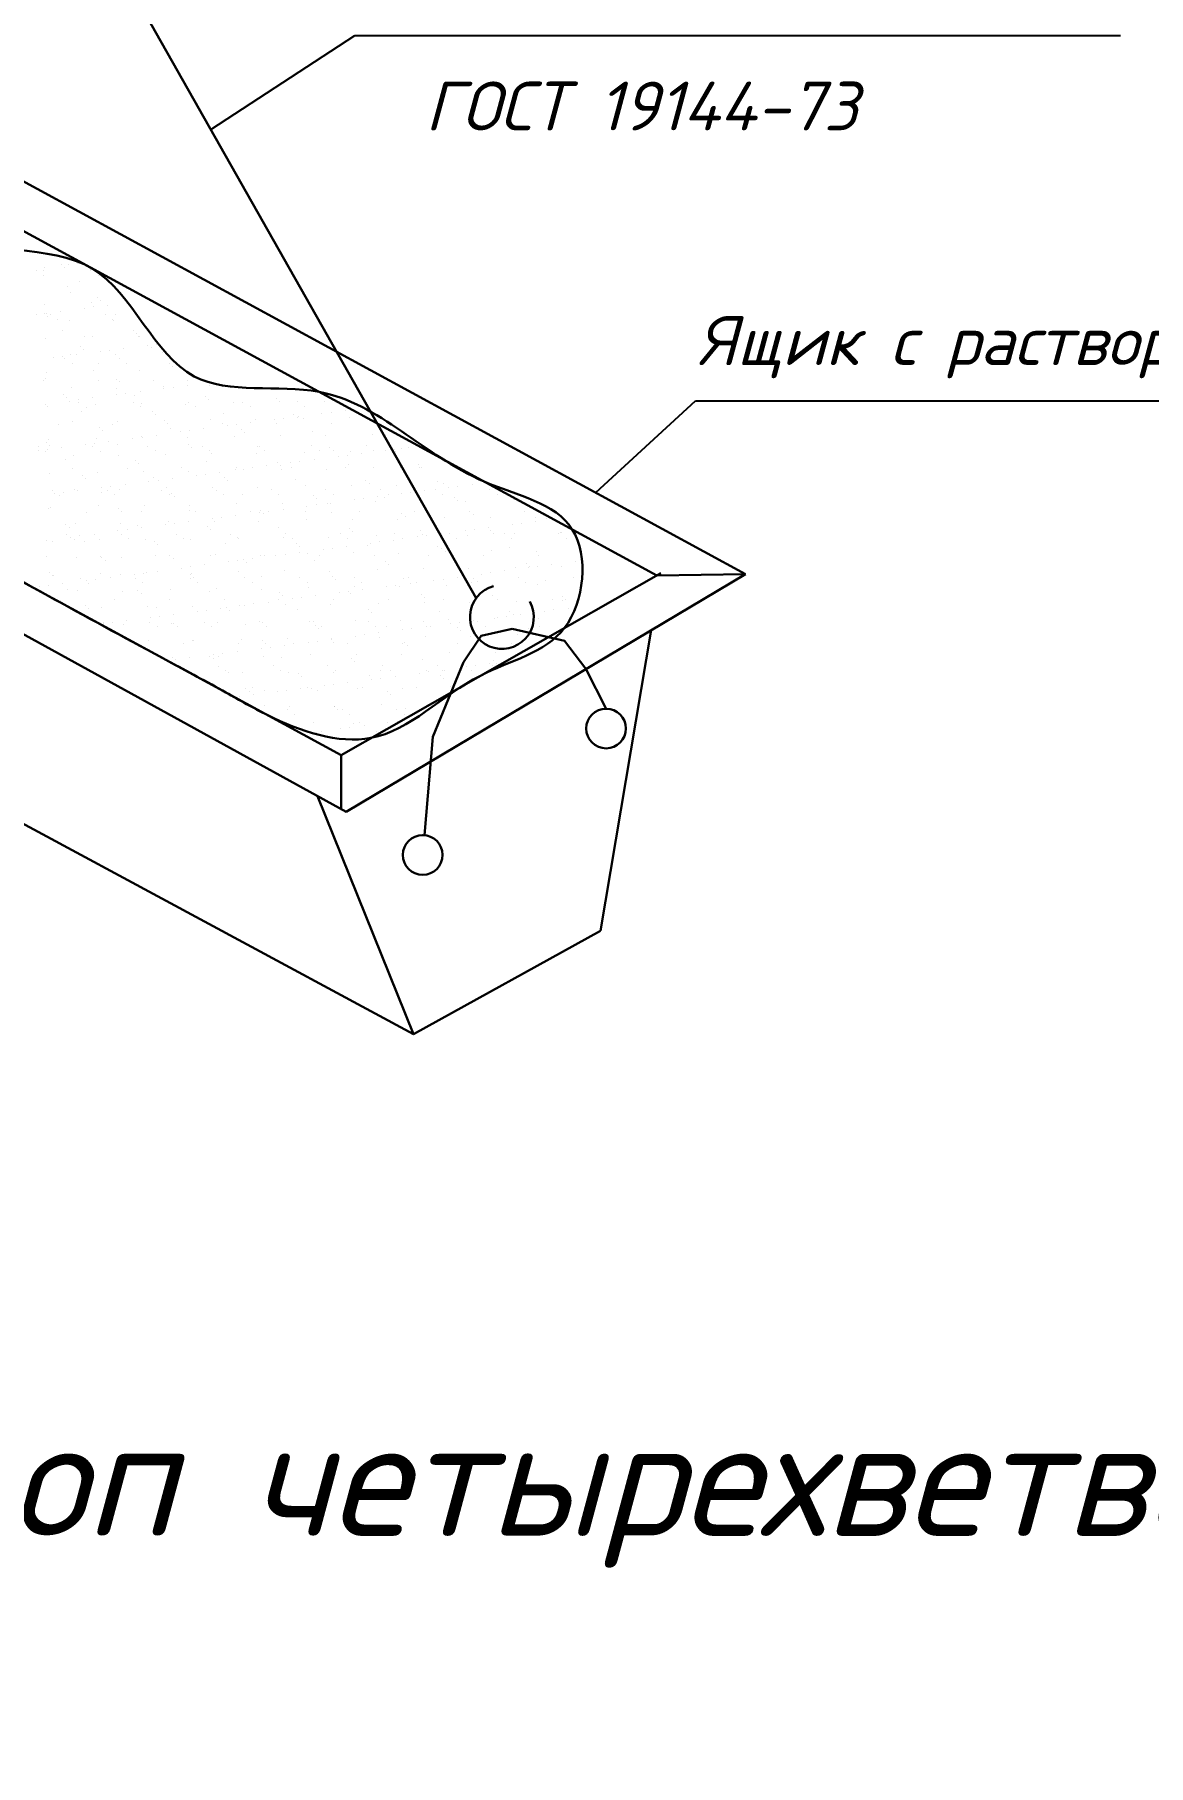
# Model space of a CAD drawing. Header units: millimetres. Extents: x 302528 to 620428, y -80391 to 59551.
# Drawn here: x 406693 to 412400, y 18574 to 27448 of the extents above; entities that cross this region are included whole.
import ezdxf

# ---------------------------------------------------------------- set-up
doc = ezdxf.new("R2010")
doc.units = ezdxf.units.MM
doc.header["$MEASUREMENT"] = 0
doc.layers.add('Слой1', color=7, linetype='Continuous', lineweight=20)
doc.layers.add('характеристики_крана', color=7, linetype='Continuous')
doc.styles.get("Standard").update_dxf_attribs({"font": 'isocpeui.ttf', "height": 300})
doc.styles.add('Италик', font='isocpeui.ttf')
doc.dimstyles.new('1-100', dxfattribs={"dimscale": 100, "dimtxt": 3, "dimasz": 2.5, "dimexe": 1.25, "dimexo": 0.625, "dimtad": 1, "dimdec": 0, "dimrnd": 5, "dimtxsty": 'Standard', "dimblk": 'ARCHTICK', "dimcen": 2.5, "dimadec": 0, "dimazin": 0, "dimtfac": 1, "dimtdec": 0, "dimtmove": 1, "dimatfit": 2, "dimfxl": 1, "dimarcsym": 0})

# ---------------------------------------------------------------- blocks, each defined once
blk = doc.blocks.new('_ArchTick')
at = {"color": 0, "const_width": 0.15}
blk.add_lwpolyline([(-0.5, -0.5), (0.5, 0.5)], dxfattribs=at)
blk = doc.blocks.new('*D334')
at = {"color": 0, "linetype": 'ByBlock', "lineweight": -2, "transparency": 16777216}
for p, q in [((414542.9, 39257.5), (414990.6, 38294.7)), ((405870.4, 34191.6), (414937.9, 38408.1)), ((405475.4, 35041), (405923.1, 34078.2))]:
    blk.add_line(p, q, dxfattribs=at)
at = {"layer": 'Defpoints', "color": 0, "linetype": 'ByBlock', "lineweight": 9, "transparency": 16777216}
for p in [(414516.6, 39314.2), (414937.9, 38408.1), (405449, 35097.7)]:
    blk.add_point(p, dxfattribs=at)
at = {"color": 0, "linetype": 'ByBlock', "lineweight": -2, "transparency": 16777216, "xscale": 250, "yscale": 250, "zscale": 250}
for p, rotation in [((414937.9, 38408.1), 24.93886490846336), ((405870.4, 34191.6), 204.9388649084634)]:
    blk.add_blockref('_ArchTick', p, dxfattribs=dict(at, rotation=rotation))
at = {"color": 0, "linetype": 'ByBlock', "lineweight": 9, "transparency": 16777216, "insert": (410333.9, 36450.9), "char_height": 250, "width": 84090.909, "attachment_point": 5, "rotation": 24.93886, "style": 'Италик'}
blk.add_mtext('{\\fISOCPEUR|b0|i0|c204|p34;\\H0.83333x;6600}', dxfattribs=at)

msp = doc.modelspace()

# ---------------------------------------------------------------- linework, layer by layer
at = {"color": 0, "lineweight": 30}
for p, q in [((408955.342, 24557.407), (406698.075, 28547.519)), ((410335.822, 24682.074), (405478.079, 27323.457)), ((409880.481, 24675.103), (405443.295, 27087.81)), ((406828.069, 26267.893), (406828.069, 26267.893)), ((406863.736, 26267.155), (406863.736, 26267.155)), ((406910.582, 26273.323), (406910.582, 26273.323)), ((406700.877, 26238.182), (406700.877, 26238.182)), ((406736.372, 26236.503), (406736.372, 26236.503)), ((406738.83, 26214.003), (406738.83, 26214.003)), ((406741.491, 26251.061), (406741.491, 26251.061)), ((406844.657, 26252.692), (406844.657, 26252.692)), ((406922.956, 26180.945), (406922.956, 26180.945)), ((406979.452, 26245.261), (406979.452, 26245.261)), ((406981.15, 26238.691), (406981.15, 26238.691)), ((407019.102, 26214.513), (407019.102, 26214.513)), ((408288.685, 23463.521), (403456.169, 26119.92)), ((408262.849, 23753.903), (403907.933, 26121.876)), ((406863.424, 26156.23), (406863.424, 26156.23)), ((406875.459, 26126.961), (406875.459, 26126.961)), ((407012.535, 26098.861), (407012.535, 26098.861)), ((407093.652, 26155.125), (407093.652, 26155.125)), ((406704.456, 26013.162), (406704.456, 26013.162)), ((406741.984, 26019.87), (406741.984, 26019.87)), ((406742.041, 26063.089), (406742.041, 26063.089)), ((406751.302, 26019.33), (406751.302, 26019.33)), ((406758.573, 26004.669), (406758.573, 26004.669)), ((406773.564, 26012.813), (406773.564, 26012.813)), ((406824.471, 26028.962), (406824.471, 26028.962)), ((406946.716, 26045.056), (406946.716, 26045.056)), ((406985.121, 26071.847), (406985.121, 26071.847)), ((406993.562, 26051.224), (406993.562, 26051.224)), ((407029.124, 26083.66), (407029.124, 26083.66)), ((407053.836, 26013.322), (407053.836, 26013.322)), ((407066.73, 26060.856), (407066.73, 26060.856)), ((407107.423, 26011.912), (407107.423, 26011.912)), ((406811.516, 25988.634), (406811.516, 25988.634)), ((406836.872, 25932.921), (406836.872, 25932.921)), ((406869.094, 25982.815), (406869.094, 25982.815)), ((407091.789, 25989.144), (407091.789, 25989.144)), ((407099.322, 25981.711), (407099.322, 25981.711)), ((407197.002, 25929.828), (407197.002, 25929.828)), ((407213.591, 25914.627), (407213.591, 25914.627)), ((406747.71, 25889.675), (406747.71, 25889.675)), ((406926.451, 25850.837), (406926.451, 25850.837)), ((406943.04, 25835.636), (406943.04, 25835.636)), ((406948.146, 25901.592), (406948.146, 25901.592)), ((406990.791, 25898.433), (406990.791, 25898.433)), ((407076.541, 25829.125), (407076.541, 25829.125)), ((407149.71, 25838.757), (407149.71, 25838.757)), ((407226.374, 25901.438), (407226.374, 25901.438)), ((407228.418, 25902.101), (407228.418, 25902.101)), ((407271.955, 25854.851), (407271.955, 25854.851)), ((407291.89, 25842.879), (407291.89, 25842.879)), ((407318.801, 25861.019), (407318.801, 25861.019)), ((406787.436, 25791.063), (406787.436, 25791.063)), ((406834.282, 25797.23), (406834.282, 25797.23)), ((406846.25, 25787.444), (406846.25, 25787.444)), ((406874.763, 25809.401), (406874.763, 25809.401)), ((406884.203, 25763.265), (406884.203, 25763.265)), ((406907.45, 25806.863), (406907.45, 25806.863)), ((407021.338, 25763.889), (407021.338, 25763.889)), ((407029.696, 25822.957), (407029.696, 25822.957)), ((407104.991, 25808.297), (407104.991, 25808.297)), ((407126.523, 25787.953), (407126.523, 25787.953)), ((407164.475, 25763.774), (407164.475, 25763.774)), ((407348.071, 25817.055), (407348.071, 25817.055)), ((407381.469, 25760.795), (407381.469, 25760.795)), ((407398.058, 25745.594), (407398.058, 25745.594)), ((406740.559, 25675.713), (406740.559, 25675.713)), ((406750.787, 25684.898), (406750.787, 25684.898)), ((406753.38, 25716.261), (406753.38, 25716.261)), ((406996.46, 25725.019), (406996.46, 25725.019)), ((407020.832, 25676.223), (407020.832, 25676.223)), ((407110.918, 25681.804), (407110.918, 25681.804)), ((407127.506, 25666.604), (407127.506, 25666.604)), ((407232.043, 25728.023), (407232.043, 25728.023)), ((407301.105, 25676.732), (407301.105, 25676.732)), ((407474.949, 25648.552), (407474.949, 25648.552)), ((407476.357, 25673.847), (407476.357, 25673.847)), ((407589.324, 25646.646), (407589.324, 25646.646)), ((406840.366, 25602.814), (406840.366, 25602.814)), ((406856.955, 25587.613), (406856.955, 25587.613)), ((406870.416, 25568.964), (406870.416, 25568.964)), ((406880.432, 25635.987), (406880.432, 25635.987)), ((406917.261, 25575.131), (406917.261, 25575.131)), ((406918.937, 25562.074), (406918.937, 25562.074)), ((406990.43, 25584.764), (406990.43, 25584.764)), ((407110.66, 25634.883), (407110.66, 25634.883)), ((407112.675, 25600.858), (407112.675, 25600.858)), ((407159.521, 25607.025), (407159.521, 25607.025)), ((407199.209, 25562.584), (407199.209, 25562.584)), ((407205.805, 25594.856), (407205.805, 25594.856)), ((407232.69, 25616.658), (407232.69, 25616.658)), ((407353.741, 25643.641), (407353.741, 25643.641)), ((407354.935, 25632.752), (407354.935, 25632.752)), ((407401.78, 25638.92), (407401.78, 25638.92)), ((407479.482, 25563.093), (407479.482, 25563.093)), ((407565.936, 25591.763), (407565.936, 25591.763)), ((407582.524, 25576.562), (407582.524, 25576.562)), ((407711.021, 25562.263), (407711.021, 25562.263)), ((407759.755, 25563.602), (407759.755, 25563.602)), ((407931.375, 25583.805), (407931.375, 25583.805)), ((407946.605, 25565.268), (407946.605, 25565.268)), ((408040.028, 25564.112), (408040.028, 25564.112)), ((408176.833, 25564.164), (408176.833, 25564.164)), ((406748.17, 25552.87), (406748.17, 25552.87)), ((406759.049, 25542.847), (406759.049, 25542.847)), ((406935.254, 25515.865), (406935.254, 25515.865)), ((406956.889, 25537.896), (406956.889, 25537.896)), ((407002.13, 25551.604), (407002.13, 25551.604)), ((407237.162, 25538.405), (407237.162, 25538.405)), ((407237.713, 25554.609), (407237.713, 25554.609)), ((407295.384, 25512.772), (407295.384, 25512.772)), ((407311.973, 25497.571), (407311.973, 25497.571)), ((407359.41, 25470.227), (407359.41, 25470.227)), ((407467.941, 25553.505), (407467.941, 25553.505)), ((407517.435, 25538.915), (407517.435, 25538.915)), ((407594.993, 25473.231), (407594.993, 25473.231)), ((407660.823, 25504.814), (407660.823, 25504.814)), ((407797.708, 25539.424), (407797.708, 25539.424)), ((407825.221, 25472.127), (407825.221, 25472.127)), ((407922.433, 25474.441), (407922.433, 25474.441)), ((407969.279, 25480.609), (407969.279, 25480.609)), ((408020.954, 25501.721), (408020.954, 25501.721)), ((408037.543, 25486.52), (408037.543, 25486.52)), ((408042.448, 25490.241), (408042.448, 25490.241)), ((408068.302, 25480.885), (408068.302, 25480.885)), ((408077.98, 25539.933), (408077.98, 25539.933)), ((408164.693, 25506.335), (408164.693, 25506.335)), ((408211.539, 25512.503), (408211.539, 25512.503)), ((408284.707, 25522.136), (408284.707, 25522.136)), ((408303.885, 25483.89), (408303.885, 25483.89)), ((406813.246, 25450.344), (406813.246, 25450.344)), ((406886.102, 25462.573), (406886.102, 25462.573)), ((407024.833, 25433.781), (407024.833, 25433.781)), ((407041.422, 25418.58), (407041.422, 25418.58)), ((407093.519, 25450.853), (407093.519, 25450.853)), ((407116.33, 25461.469), (407116.33, 25461.469)), ((407242.501, 25384.926), (407242.501, 25384.926)), ((407243.382, 25381.195), (407243.382, 25381.195)), ((407315.669, 25394.559), (407315.669, 25394.559)), ((407373.791, 25451.363), (407373.791, 25451.363)), ((407390.272, 25425.823), (407390.272, 25425.823)), ((407437.914, 25410.653), (407437.914, 25410.653)), ((407473.61, 25380.091), (407473.61, 25380.091)), ((407484.76, 25416.82), (407484.76, 25416.82)), ((407557.929, 25426.453), (407557.929, 25426.453)), ((407654.064, 25451.872), (407654.064, 25451.872)), ((407680.174, 25442.547), (407680.174, 25442.547)), ((407716.691, 25388.849), (407716.691, 25388.849)), ((407727.02, 25448.715), (407727.02, 25448.715)), ((407750.403, 25422.73), (407750.403, 25422.73)), ((407766.991, 25407.529), (407766.991, 25407.529)), ((407800.188, 25458.347), (407800.188, 25458.347)), ((407934.337, 25452.381), (407934.337, 25452.381)), ((407952.274, 25391.854), (407952.274, 25391.854)), ((408115.842, 25414.772), (408115.842, 25414.772)), ((408182.502, 25390.749), (408182.502, 25390.749)), ((408214.61, 25452.891), (408214.61, 25452.891)), ((408425.582, 25399.507), (408425.582, 25399.507)), ((408475.972, 25411.679), (408475.972, 25411.679)), ((408492.561, 25396.478), (408492.561, 25396.478)), ((406711.136, 25314.971), (406711.136, 25314.971)), ((406711.35, 25336.196), (406711.35, 25336.196)), ((406749.303, 25312.017), (406749.303, 25312.017)), ((406754.282, 25354.79), (406754.282, 25354.79)), ((406757.981, 25321.138), (406757.981, 25321.138)), ((406764.719, 25369.433), (406764.719, 25369.433)), ((406770.87, 25339.589), (406770.87, 25339.589)), ((406831.15, 25330.771), (406831.15, 25330.771)), ((406953.395, 25346.865), (406953.395, 25346.865)), ((406991.623, 25336.705), (406991.623, 25336.705)), ((407000.241, 25353.032), (407000.241, 25353.032)), ((407007.799, 25378.19), (407007.799, 25378.19)), ((407029.576, 25312.527), (407029.576, 25312.527)), ((407073.41, 25362.665), (407073.41, 25362.665)), ((407119.721, 25346.832), (407119.721, 25346.832)), ((407195.655, 25378.759), (407195.655, 25378.759)), ((407271.896, 25337.214), (407271.896, 25337.214)), ((407309.849, 25313.036), (407309.849, 25313.036)), ((407365.08, 25296.812), (407365.08, 25296.812)), ((407479.851, 25343.739), (407479.851, 25343.739)), ((407496.44, 25328.538), (407496.44, 25328.538)), ((407552.169, 25337.724), (407552.169, 25337.724)), ((407590.121, 25313.545), (407590.121, 25313.545)), ((407600.663, 25299.817), (407600.663, 25299.817)), ((407830.891, 25298.713), (407830.891, 25298.713)), ((407832.441, 25338.233), (407832.441, 25338.233)), ((407845.29, 25335.781), (407845.29, 25335.781)), ((407870.394, 25314.055), (407870.394, 25314.055)), ((408073.971, 25307.471), (408073.971, 25307.471)), ((408112.714, 25338.742), (408112.714, 25338.742)), ((408150.667, 25314.564), (408150.667, 25314.564)), ((408205.421, 25332.688), (408205.421, 25332.688)), ((408222.009, 25317.487), (408222.009, 25317.487)), ((408309.554, 25310.476), (408309.554, 25310.476)), ((408367.687, 25300.036), (408367.687, 25300.036)), ((408392.987, 25339.252), (408392.987, 25339.252)), ((408430.94, 25315.073), (408430.94, 25315.073)), ((408489.932, 25316.13), (408489.932, 25316.13)), ((408536.778, 25322.298), (408536.778, 25322.298)), ((408539.783, 25309.372), (408539.783, 25309.372)), ((408570.86, 25324.73), (408570.86, 25324.73)), ((408609.947, 25331.931), (408609.947, 25331.931)), ((406849.169, 25267.842), (406849.169, 25267.842)), ((406885.932, 25224.975), (406885.932, 25224.975)), ((406891.771, 25289.159), (406891.771, 25289.159)), ((407013.468, 25204.776), (407013.468, 25204.776)), ((407121.999, 25288.055), (407121.999, 25288.055)), ((407166.205, 25225.484), (407166.205, 25225.484)), ((407209.3, 25264.748), (407209.3, 25264.748)), ((407225.888, 25249.548), (407225.888, 25249.548)), ((407249.052, 25207.781), (407249.052, 25207.781)), ((407446.478, 25225.993), (407446.478, 25225.993)), ((407479.28, 25206.677), (407479.28, 25206.677)), ((407574.739, 25256.791), (407574.739, 25256.791)), ((407640.908, 25204.354), (407640.908, 25204.354)), ((407722.36, 25215.435), (407722.36, 25215.435)), ((407726.751, 25226.503), (407726.751, 25226.503)), ((407763.154, 25220.448), (407763.154, 25220.448)), ((407809.999, 25226.615), (407809.999, 25226.615)), ((407883.168, 25236.248), (407883.168, 25236.248)), ((407934.869, 25253.697), (407934.869, 25253.697)), ((407951.458, 25238.496), (407951.458, 25238.496)), ((407957.943, 25218.439), (407957.943, 25218.439)), ((408005.413, 25252.342), (408005.413, 25252.342)), ((408007.024, 25227.012), (408007.024, 25227.012)), ((408052.259, 25258.51), (408052.259, 25258.51)), ((408125.428, 25268.142), (408125.428, 25268.142)), ((408188.171, 25217.335), (408188.171, 25217.335)), ((408247.673, 25284.236), (408247.673, 25284.236)), ((408287.296, 25227.521), (408287.296, 25227.521)), ((408294.518, 25290.404), (408294.518, 25290.404)), ((408300.308, 25245.74), (408300.308, 25245.74)), ((408431.252, 25226.093), (408431.252, 25226.093)), ((408567.569, 25228.031), (408567.569, 25228.031)), ((408660.439, 25242.646), (408660.439, 25242.646)), ((408666.835, 25229.098), (408666.835, 25229.098)), ((408677.028, 25227.445), (408677.028, 25227.445)), ((408847.842, 25228.54), (408847.842, 25228.54)), ((406770.388, 25196.018), (406770.388, 25196.018)), ((406897.441, 25115.745), (406897.441, 25115.745)), ((406938.748, 25185.757), (406938.748, 25185.757)), ((406955.337, 25170.557), (406955.337, 25170.557)), ((407036.375, 25124.766), (407036.375, 25124.766)), ((407083.221, 25130.933), (407083.221, 25130.933)), ((407127.669, 25114.641), (407127.669, 25114.641)), ((407156.389, 25140.566), (407156.389, 25140.566)), ((407278.634, 25156.66), (407278.634, 25156.66)), ((407304.187, 25177.8), (407304.187, 25177.8)), ((407325.48, 25162.827), (407325.48, 25162.827)), ((407370.749, 25123.398), (407370.749, 25123.398)), ((407398.649, 25172.46), (407398.649, 25172.46)), ((407520.894, 25188.554), (407520.894, 25188.554)), ((407567.74, 25194.721), (407567.74, 25194.721)), ((407606.332, 25126.403), (407606.332, 25126.403)), ((407664.318, 25174.706), (407664.318, 25174.706)), ((407680.907, 25159.506), (407680.907, 25159.506)), ((407836.56, 25125.299), (407836.56, 25125.299)), ((408029.757, 25166.749), (408029.757, 25166.749)), ((408079.641, 25134.057), (408079.641, 25134.057)), ((408185.401, 25113.373), (408185.401, 25113.373)), ((408315.224, 25137.062), (408315.224, 25137.062)), ((408389.887, 25163.655), (408389.887, 25163.655)), ((408406.476, 25148.455), (408406.476, 25148.455)), ((408465.674, 25113.883), (408465.674, 25113.883)), ((408545.452, 25135.957), (408545.452, 25135.957)), ((408745.946, 25114.392), (408745.946, 25114.392)), ((408755.326, 25155.698), (408755.326, 25155.698)), ((408788.532, 25144.715), (408788.532, 25144.715)), ((408815.171, 25125.925), (408815.171, 25125.925)), ((408862.017, 25132.093), (408862.017, 25132.093)), ((408935.186, 25141.726), (408935.186, 25141.726)), ((409026.219, 25114.901), (409026.219, 25114.901)), ((406784.037, 25110.827), (406784.037, 25110.827)), ((406794.115, 25092.872), (406794.115, 25092.872)), ((406821.99, 25086.648), (406821.99, 25086.648)), ((406840.961, 25099.039), (406840.961, 25099.039)), ((406914.13, 25108.672), (406914.13, 25108.672)), ((407019.138, 25031.362), (407019.138, 25031.362)), ((407033.636, 25098.809), (407033.636, 25098.809)), ((407064.31, 25111.336), (407064.31, 25111.336)), ((407102.262, 25087.157), (407102.262, 25087.157)), ((407254.721, 25034.367), (407254.721, 25034.367)), ((407344.583, 25111.845), (407344.583, 25111.845)), ((407382.535, 25087.667), (407382.535, 25087.667)), ((407393.767, 25095.716), (407393.767, 25095.716)), ((407410.355, 25080.515), (407410.355, 25080.515)), ((407484.949, 25033.263), (407484.949, 25033.263)), ((407624.855, 25112.355), (407624.855, 25112.355)), ((407662.808, 25088.176), (407662.808, 25088.176)), ((407728.03, 25042.02), (407728.03, 25042.02)), ((407759.206, 25087.758), (407759.206, 25087.758)), ((407905.128, 25112.864), (407905.128, 25112.864)), ((407943.081, 25088.685), (407943.081, 25088.685)), ((407963.613, 25045.025), (407963.613, 25045.025)), ((408088.393, 25030.243), (408088.393, 25030.243)), ((408119.336, 25084.665), (408119.336, 25084.665)), ((408135.239, 25036.41), (408135.239, 25036.41)), ((408135.925, 25069.464), (408135.925, 25069.464)), ((408193.841, 25043.921), (408193.841, 25043.921)), ((408208.407, 25046.043), (408208.407, 25046.043)), ((408223.353, 25089.195), (408223.353, 25089.195)), ((408330.652, 25062.137), (408330.652, 25062.137)), ((408377.498, 25068.305), (408377.498, 25068.305)), ((408436.921, 25052.679), (408436.921, 25052.679)), ((408450.667, 25077.937), (408450.667, 25077.937)), ((408484.775, 25076.707), (408484.775, 25076.707)), ((408503.626, 25089.704), (408503.626, 25089.704)), ((408572.912, 25094.031), (408572.912, 25094.031)), ((408619.758, 25100.199), (408619.758, 25100.199)), ((408672.504, 25055.684), (408672.504, 25055.684)), ((408692.926, 25109.831), (408692.926, 25109.831)), ((408783.899, 25090.213), (408783.899, 25090.213)), ((408844.906, 25073.613), (408844.906, 25073.613)), ((408861.494, 25058.413), (408861.494, 25058.413)), ((408902.732, 25054.58), (408902.732, 25054.58)), ((409064.172, 25090.723), (409064.172, 25090.723)), ((409145.813, 25063.337), (409145.813, 25063.337)), ((406763.085, 25019.818), (406763.085, 25019.818)), ((406776.057, 25022.604), (406776.057, 25022.604)), ((406852.664, 24937.734), (406852.664, 24937.734)), ((406903.11, 24942.331), (406903.11, 24942.331)), ((406958.619, 24999.606), (406958.619, 24999.606)), ((407123.215, 25016.725), (407123.215, 25016.725)), ((407133.338, 24941.226), (407133.338, 24941.226)), ((407139.804, 25001.524), (407139.804, 25001.524)), ((407238.892, 25000.115), (407238.892, 25000.115)), ((407376.418, 24949.984), (407376.418, 24949.984)), ((407408.46, 24940.728), (407408.46, 24940.728)), ((407481.628, 24950.361), (407481.628, 24950.361)), ((407488.654, 25008.767), (407488.654, 25008.767)), ((407519.165, 25000.624), (407519.165, 25000.624)), ((407603.874, 24966.455), (407603.874, 24966.455)), ((407612.002, 24952.989), (407612.002, 24952.989)), ((407650.719, 24972.622), (407650.719, 24972.622)), ((407723.888, 24982.255), (407723.888, 24982.255)), ((407799.437, 25001.134), (407799.437, 25001.134)), ((407842.23, 24951.885), (407842.23, 24951.885)), ((407846.133, 24998.349), (407846.133, 24998.349)), ((407848.785, 25005.674), (407848.785, 25005.674)), ((407865.373, 24990.473), (407865.373, 24990.473)), ((407892.979, 25004.516), (407892.979, 25004.516)), ((407966.148, 25014.149), (407966.148, 25014.149)), ((408079.71, 25001.643), (408079.71, 25001.643)), ((408085.31, 24960.643), (408085.31, 24960.643)), ((408214.224, 24997.716), (408214.224, 24997.716)), ((408320.893, 24963.647), (408320.893, 24963.647)), ((408359.983, 25002.152), (408359.983, 25002.152)), ((408551.121, 24962.543), (408551.121, 24962.543)), ((408574.354, 24994.623), (408574.354, 24994.623)), ((408590.943, 24979.422), (408590.943, 24979.422)), ((408640.256, 25002.662), (408640.256, 25002.662)), ((408794.202, 24971.301), (408794.202, 24971.301)), ((408920.528, 25003.171), (408920.528, 25003.171)), ((408939.793, 24986.665), (408939.793, 24986.665)), ((409029.785, 24974.306), (409029.785, 24974.306)), ((409187.256, 24941.888), (409187.256, 24941.888)), ((409200.801, 25003.68), (409200.801, 25003.68)), ((409260.013, 24973.202), (409260.013, 24973.202)), ((409260.425, 24951.521), (409260.425, 24951.521)), ((409299.924, 24983.572), (409299.924, 24983.572)), ((409316.513, 24968.371), (409316.513, 24968.371)), ((406754.85, 24854.679), (406754.85, 24854.679)), ((406781.727, 24849.19), (406781.727, 24849.19)), ((406856.724, 24885.457), (406856.724, 24885.457)), ((406869.252, 24922.533), (406869.252, 24922.533)), ((406877.095, 24870.773), (406877.095, 24870.773)), ((406894.676, 24861.279), (406894.676, 24861.279)), ((406923.941, 24876.94), (406923.941, 24876.94)), ((406947.551, 24850.786), (406947.551, 24850.786)), ((406997.109, 24886.573), (406997.109, 24886.573)), ((407024.807, 24857.948), (407024.807, 24857.948)), ((407119.355, 24902.667), (407119.355, 24902.667)), ((407136.996, 24885.967), (407136.996, 24885.967)), ((407166.2, 24908.834), (407166.2, 24908.834)), ((407174.949, 24861.788), (407174.949, 24861.788)), ((407218.103, 24929.776), (407218.103, 24929.776)), ((407239.369, 24918.467), (407239.369, 24918.467)), ((407260.39, 24860.953), (407260.39, 24860.953)), ((407307.682, 24847.692), (407307.682, 24847.692)), ((407361.614, 24934.561), (407361.614, 24934.561)), ((407417.269, 24886.476), (407417.269, 24886.476)), ((407455.222, 24862.298), (407455.222, 24862.298)), ((407490.619, 24859.849), (407490.619, 24859.849)), ((407578.233, 24926.683), (407578.233, 24926.683)), ((407594.822, 24911.482), (407594.822, 24911.482)), ((407697.542, 24886.985), (407697.542, 24886.985)), ((407733.699, 24868.606), (407733.699, 24868.606)), ((407735.494, 24862.807), (407735.494, 24862.807)), ((407943.672, 24918.725), (407943.672, 24918.725)), ((407969.282, 24871.611), (407969.282, 24871.611)), ((407977.815, 24887.495), (407977.815, 24887.495)), ((408015.767, 24863.316), (408015.767, 24863.316)), ((408199.51, 24870.507), (408199.51, 24870.507)), ((408258.087, 24888.004), (408258.087, 24888.004)), ((408296.04, 24863.826), (408296.04, 24863.826)), ((408303.803, 24915.632), (408303.803, 24915.632)), ((408320.392, 24900.431), (408320.392, 24900.431)), ((408442.591, 24879.265), (408442.591, 24879.265)), ((408533.646, 24855.838), (408533.646, 24855.838)), ((408538.36, 24888.513), (408538.36, 24888.513)), ((408576.313, 24864.335), (408576.313, 24864.335)), ((408655.892, 24871.932), (408655.892, 24871.932)), ((408669.242, 24907.674), (408669.242, 24907.674)), ((408678.174, 24882.27), (408678.174, 24882.27)), ((408702.737, 24878.1), (408702.737, 24878.1)), ((408775.906, 24887.732), (408775.906, 24887.732)), ((408818.633, 24889.023), (408818.633, 24889.023)), ((408856.586, 24864.844), (408856.586, 24864.844)), ((408898.151, 24903.826), (408898.151, 24903.826)), ((408908.402, 24881.165), (408908.402, 24881.165)), ((408944.997, 24909.994), (408944.997, 24909.994)), ((409018.165, 24919.626), (409018.165, 24919.626)), ((409029.372, 24904.581), (409029.372, 24904.581)), ((409045.961, 24889.38), (409045.961, 24889.38)), ((409098.906, 24889.532), (409098.906, 24889.532)), ((409136.858, 24865.353), (409136.858, 24865.353)), ((409140.411, 24935.72), (409140.411, 24935.72)), ((409151.482, 24889.923), (409151.482, 24889.923)), ((409379.178, 24890.041), (409379.178, 24890.041)), ((409387.065, 24892.928), (409387.065, 24892.928)), ((409394.811, 24896.623), (409394.811, 24896.623)), ((409417.131, 24865.863), (409417.131, 24865.863)), ((406751.033, 24773.727), (406751.033, 24773.727)), ((406908.779, 24768.917), (406908.779, 24768.917)), ((407031.306, 24774.236), (407031.306, 24774.236)), ((407037.131, 24768.701), (407037.131, 24768.701)), ((407139.007, 24767.812), (407139.007, 24767.812)), ((407311.578, 24774.746), (407311.578, 24774.746)), ((407324.271, 24832.491), (407324.271, 24832.491)), ((407382.088, 24776.57), (407382.088, 24776.57)), ((407402.57, 24760.744), (407402.57, 24760.744)), ((407591.851, 24775.255), (407591.851, 24775.255)), ((407617.671, 24779.575), (407617.671, 24779.575)), ((407673.121, 24839.734), (407673.121, 24839.734)), ((407806.868, 24760.156), (407806.868, 24760.156)), ((407847.899, 24778.471), (407847.899, 24778.471)), ((407872.124, 24775.764), (407872.124, 24775.764)), ((407929.113, 24776.25), (407929.113, 24776.25)), ((407975.959, 24782.417), (407975.959, 24782.417)), ((408033.251, 24836.641), (408033.251, 24836.641)), ((408049.127, 24792.05), (408049.127, 24792.05)), ((408049.84, 24821.44), (408049.84, 24821.44)), ((408090.979, 24787.228), (408090.979, 24787.228)), ((408152.397, 24776.274), (408152.397, 24776.274)), ((408171.372, 24808.144), (408171.372, 24808.144)), ((408218.218, 24814.311), (408218.218, 24814.311)), ((408291.387, 24823.944), (408291.387, 24823.944)), ((408326.563, 24790.233), (408326.563, 24790.233)), ((408398.69, 24828.683), (408398.69, 24828.683)), ((408413.632, 24840.038), (408413.632, 24840.038)), ((408432.669, 24776.783), (408432.669, 24776.783)), ((408460.478, 24846.205), (408460.478, 24846.205)), ((408556.791, 24789.129), (408556.791, 24789.129)), ((408712.942, 24777.292), (408712.942, 24777.292)), ((408758.821, 24825.59), (408758.821, 24825.59)), ((408775.41, 24810.389), (408775.41, 24810.389)), ((408799.871, 24797.887), (408799.871, 24797.887)), ((408993.215, 24777.802), (408993.215, 24777.802)), ((409035.454, 24800.892), (409035.454, 24800.892)), ((409124.26, 24817.632), (409124.26, 24817.632)), ((409265.682, 24799.788), (409265.682, 24799.788)), ((409273.488, 24778.311), (409273.488, 24778.311)), ((409484.391, 24814.539), (409484.391, 24814.539)), ((408634.866, 22323.476), (404260.53, 24680.445)), ((406766.579, 24689.711), (406766.579, 24689.711)), ((406783.168, 24674.51), (406783.168, 24674.51)), ((406787.396, 24675.776), (406787.396, 24675.776)), ((407030.477, 24684.534), (407030.477, 24684.534)), ((407053.719, 24753.501), (407053.719, 24753.501)), ((407132.018, 24681.753), (407132.018, 24681.753)), ((407202.334, 24680.568), (407202.334, 24680.568)), ((407249.18, 24686.735), (407249.18, 24686.735)), ((407266.06, 24687.539), (407266.06, 24687.539)), ((407322.349, 24696.368), (407322.349, 24696.368)), ((407444.594, 24712.462), (407444.594, 24712.462)), ((407491.44, 24718.629), (407491.44, 24718.629)), ((407492.149, 24678.659), (407492.149, 24678.659)), ((407496.288, 24686.434), (407496.288, 24686.434)), ((407564.608, 24728.262), (407564.608, 24728.262)), ((407686.853, 24744.356), (407686.853, 24744.356)), ((407733.699, 24750.523), (407733.699, 24750.523)), ((407739.368, 24695.192), (407739.368, 24695.192)), ((407762.7, 24757.65), (407762.7, 24757.65)), ((407779.289, 24742.449), (407779.289, 24742.449)), ((407857.588, 24670.702), (407857.588, 24670.702)), ((407974.952, 24698.197), (407974.952, 24698.197)), ((408128.139, 24749.693), (408128.139, 24749.693)), ((408205.18, 24697.093), (408205.18, 24697.093)), ((409901.42, 24687.027), (408262.849, 23753.903)), ((408288.685, 23463.521), (410335.822, 24682.074)), ((408448.26, 24705.851), (408448.26, 24705.851)), ((408488.27, 24746.599), (408488.27, 24746.599)), ((408504.858, 24731.398), (408504.858, 24731.398)), ((408683.843, 24708.855), (408683.843, 24708.855)), ((408853.709, 24738.642), (408853.709, 24738.642)), ((408914.071, 24707.751), (408914.071, 24707.751)), ((408981.131, 24681.727), (408981.131, 24681.727)), ((409027.976, 24687.895), (409027.976, 24687.895)), ((409101.145, 24697.527), (409101.145, 24697.527)), ((409157.152, 24716.509), (409157.152, 24716.509)), ((409213.839, 24735.548), (409213.839, 24735.548)), ((409223.39, 24713.621), (409223.39, 24713.621)), ((409230.428, 24720.347), (409230.428, 24720.347)), ((409270.236, 24719.789), (409270.236, 24719.789)), ((409343.405, 24729.421), (409343.405, 24729.421)), ((409392.735, 24719.514), (409392.735, 24719.514)), ((409465.65, 24745.515), (409465.65, 24745.515)), ((409880.481, 24675.103), (410335.822, 24682.074)), ((409901.42, 24687.027), (409901.42, 24687.027)), ((406717.815, 24616.78), (406717.815, 24616.78)), ((406764.661, 24622.947), (406764.661, 24622.947)), ((406837.829, 24632.58), (406837.829, 24632.58)), ((406861.467, 24602.762), (406861.467, 24602.762)), ((406914.449, 24595.502), (406914.449, 24595.502)), ((406929.41, 24660.088), (406929.41, 24660.088)), ((406960.075, 24648.674), (406960.075, 24648.674)), ((406967.363, 24635.91), (406967.363, 24635.91)), ((407006.92, 24654.841), (407006.92, 24654.841)), ((407080.089, 24664.474), (407080.089, 24664.474)), ((407144.677, 24594.398), (407144.677, 24594.398)), ((407209.683, 24660.598), (407209.683, 24660.598)), ((407221.597, 24599.669), (407221.597, 24599.669)), ((407238.186, 24584.468), (407238.186, 24584.468)), ((407247.635, 24636.419), (407247.635, 24636.419)), ((407387.757, 24603.156), (407387.757, 24603.156)), ((407489.956, 24661.107), (407489.956, 24661.107)), ((407508.737, 24663.459), (407508.737, 24663.459)), ((407527.908, 24636.928), (407527.908, 24636.928)), ((407587.036, 24591.711), (407587.036, 24591.711)), ((407623.34, 24606.161), (407623.34, 24606.161)), ((407770.228, 24661.616), (407770.228, 24661.616)), ((407808.181, 24637.438), (407808.181, 24637.438)), ((407853.568, 24605.057), (407853.568, 24605.057)), ((407947.167, 24588.618), (407947.167, 24588.618)), ((408050.501, 24662.126), (408050.501, 24662.126)), ((408088.454, 24637.947), (408088.454, 24637.947)), ((408096.649, 24613.814), (408096.649, 24613.814)), ((408217.718, 24667.608), (408217.718, 24667.608)), ((408234.307, 24652.408), (408234.307, 24652.408)), ((408254.352, 24586.045), (408254.352, 24586.045)), ((408301.198, 24592.212), (408301.198, 24592.212)), ((408330.774, 24662.635), (408330.774, 24662.635)), ((408332.232, 24616.819), (408332.232, 24616.819)), ((408368.727, 24638.456), (408368.727, 24638.456)), ((408374.366, 24601.845), (408374.366, 24601.845)), ((408496.612, 24617.939), (408496.612, 24617.939)), ((408543.457, 24624.106), (408543.457, 24624.106)), ((408562.46, 24615.715), (408562.46, 24615.715)), ((408583.157, 24659.651), (408583.157, 24659.651)), ((408611.047, 24663.144), (408611.047, 24663.144)), ((408616.626, 24633.739), (408616.626, 24633.739)), ((408648.999, 24638.966), (408648.999, 24638.966)), ((408738.871, 24649.833), (408738.871, 24649.833)), ((408785.717, 24656), (408785.717, 24656)), ((408805.541, 24624.473), (408805.541, 24624.473)), ((408858.886, 24665.633), (408858.886, 24665.633)), ((408891.319, 24663.653), (408891.319, 24663.653)), ((408929.272, 24639.475), (408929.272, 24639.475)), ((408943.288, 24656.557), (408943.288, 24656.557)), ((408959.877, 24641.357), (408959.877, 24641.357)), ((409041.124, 24627.478), (409041.124, 24627.478)), ((409171.592, 24664.163), (409171.592, 24664.163)), ((409209.545, 24639.984), (409209.545, 24639.984)), ((409271.352, 24626.373), (409271.352, 24626.373)), ((409308.727, 24648.6), (409308.727, 24648.6)), ((409451.865, 24664.672), (409451.865, 24664.672)), ((409489.818, 24640.494), (409489.818, 24640.494)), ((406823.719, 24548.358), (406823.719, 24548.358)), ((406951.046, 24520.678), (406951.046, 24520.678)), ((406967.635, 24505.477), (406967.635, 24505.477)), ((407036.146, 24511.12), (407036.146, 24511.12)), ((407103.992, 24548.867), (407103.992, 24548.867)), ((407271.729, 24514.125), (407271.729, 24514.125)), ((407316.485, 24512.72), (407316.485, 24512.72)), ((407384.265, 24549.377), (407384.265, 24549.377)), ((407501.957, 24513.02), (407501.957, 24513.02)), ((407574.419, 24496.53), (407574.419, 24496.53)), ((407647.588, 24506.163), (407647.588, 24506.163)), ((407664.538, 24549.886), (407664.538, 24549.886)), ((407676.616, 24509.627), (407676.616, 24509.627)), ((407693.204, 24494.426), (407693.204, 24494.426)), ((407745.038, 24521.778), (407745.038, 24521.778)), ((407769.833, 24522.257), (407769.833, 24522.257)), ((407816.679, 24528.424), (407816.679, 24528.424)), ((407889.847, 24538.057), (407889.847, 24538.057)), ((407944.81, 24550.395), (407944.81, 24550.395)), ((407963.756, 24573.417), (407963.756, 24573.417)), ((407980.621, 24524.783), (407980.621, 24524.783)), ((408012.092, 24554.151), (408012.092, 24554.151)), ((408042.054, 24501.669), (408042.054, 24501.669)), ((408058.938, 24560.318), (408058.938, 24560.318)), ((408132.107, 24569.951), (408132.107, 24569.951)), ((408210.849, 24523.679), (408210.849, 24523.679)), ((408225.083, 24550.904), (408225.083, 24550.904)), ((408312.606, 24580.66), (408312.606, 24580.66)), ((408402.185, 24498.576), (408402.185, 24498.576)), ((408453.929, 24532.436), (408453.929, 24532.436)), ((408505.356, 24551.414), (408505.356, 24551.414)), ((408672.736, 24577.567), (408672.736, 24577.567)), ((408689.325, 24562.366), (408689.325, 24562.366)), ((408689.513, 24535.441), (408689.513, 24535.441)), ((408785.629, 24551.923), (408785.629, 24551.923)), ((408919.741, 24534.337), (408919.741, 24534.337)), ((409038.175, 24569.609), (409038.175, 24569.609)), ((409065.901, 24552.432), (409065.901, 24552.432)), ((409162.821, 24543.095), (409162.821, 24543.095)), ((409346.174, 24552.942), (409346.174, 24552.942)), ((409353.216, 24497.69), (409353.216, 24497.69)), ((409398.306, 24566.515), (409398.306, 24566.515)), ((409398.404, 24546.1), (409398.404, 24546.1)), ((409414.895, 24551.315), (409414.895, 24551.315)), ((409426.384, 24507.322), (409426.384, 24507.322)), ((407043.054, 24426.575), (407043.054, 24426.575)), ((407045.934, 24433.729), (407045.934, 24433.729)), ((407089.9, 24432.742), (407089.9, 24432.742)), ((407150.346, 24420.984), (407150.346, 24420.984)), ((407163.069, 24442.375), (407163.069, 24442.375)), ((407282.369, 24435.228), (407282.369, 24435.228)), ((407285.314, 24458.469), (407285.314, 24458.469)), ((407320.322, 24411.05), (407320.322, 24411.05)), ((407332.16, 24464.636), (407332.16, 24464.636)), ((407393.427, 24429.742), (407393.427, 24429.742)), ((407405.328, 24474.269), (407405.328, 24474.269)), ((407406.064, 24430.636), (407406.064, 24430.636)), ((407422.653, 24415.435), (407422.653, 24415.435)), ((407527.573, 24490.363), (407527.573, 24490.363)), ((407562.642, 24435.738), (407562.642, 24435.738)), ((407600.595, 24411.559), (407600.595, 24411.559)), ((407629.01, 24432.747), (407629.01, 24432.747)), ((407771.503, 24422.678), (407771.503, 24422.678)), ((407842.915, 24436.247), (407842.915, 24436.247)), ((407859.238, 24431.642), (407859.238, 24431.642)), ((407880.868, 24412.069), (407880.868, 24412.069)), ((408102.318, 24440.4), (408102.318, 24440.4)), ((408123.188, 24436.756), (408123.188, 24436.756)), ((408131.634, 24419.585), (408131.634, 24419.585)), ((408148.222, 24404.384), (408148.222, 24404.384)), ((408161.14, 24412.578), (408161.14, 24412.578)), ((408337.901, 24443.405), (408337.901, 24443.405)), ((408403.46, 24437.266), (408403.46, 24437.266)), ((408418.774, 24483.375), (408418.774, 24483.375)), ((408441.413, 24413.087), (408441.413, 24413.087)), ((408497.073, 24411.627), (408497.073, 24411.627)), ((408568.13, 24442.301), (408568.13, 24442.301)), ((408683.733, 24437.775), (408683.733, 24437.775)), ((408699.606, 24411.64), (408699.606, 24411.64)), ((408721.686, 24413.596), (408721.686, 24413.596)), ((408767.624, 24490.618), (408767.624, 24490.618)), ((408811.21, 24451.059), (408811.21, 24451.059)), ((408821.851, 24427.734), (408821.851, 24427.734)), ((408857.203, 24408.534), (408857.203, 24408.534)), ((408868.697, 24433.901), (408868.697, 24433.901)), ((408941.865, 24443.534), (408941.865, 24443.534)), ((408964.006, 24438.284), (408964.006, 24438.284)), ((409001.959, 24414.106), (409001.959, 24414.106)), ((409046.793, 24454.064), (409046.793, 24454.064)), ((409064.11, 24459.628), (409064.11, 24459.628)), ((409110.956, 24465.795), (409110.956, 24465.795)), ((409127.755, 24487.525), (409127.755, 24487.525)), ((409144.343, 24472.324), (409144.343, 24472.324)), ((409184.125, 24475.428), (409184.125, 24475.428)), ((409244.279, 24438.794), (409244.279, 24438.794)), ((409277.021, 24452.959), (409277.021, 24452.959)), ((409282.231, 24414.615), (409282.231, 24414.615)), ((409306.37, 24491.522), (409306.37, 24491.522)), ((407277.399, 24340.71), (407277.399, 24340.71)), ((407456.951, 24324.007), (407456.951, 24324.007)), ((407500.952, 24343.688), (407500.952, 24343.688)), ((407507.627, 24339.606), (407507.627, 24339.606)), ((407737.224, 24324.517), (407737.224, 24324.517)), ((407750.707, 24348.364), (407750.707, 24348.364)), ((407861.082, 24340.594), (407861.082, 24340.594)), ((407877.671, 24325.393), (407877.671, 24325.393)), ((407972.827, 24315.958), (407972.827, 24315.958)), ((407986.29, 24351.369), (407986.29, 24351.369)), ((408017.497, 24325.026), (408017.497, 24325.026)), ((408095.072, 24332.052), (408095.072, 24332.052)), ((408141.918, 24338.219), (408141.918, 24338.219)), ((408215.087, 24347.852), (408215.087, 24347.852)), ((408216.518, 24350.265), (408216.518, 24350.265)), ((408226.521, 24332.636), (408226.521, 24332.636)), ((408297.77, 24325.535), (408297.77, 24325.535)), ((408337.332, 24363.946), (408337.332, 24363.946)), ((408384.177, 24370.113), (408384.177, 24370.113)), ((408457.346, 24379.746), (408457.346, 24379.746)), ((408459.599, 24359.022), (408459.599, 24359.022)), ((408578.043, 24326.045), (408578.043, 24326.045)), ((408579.591, 24395.84), (408579.591, 24395.84)), ((408586.652, 24329.543), (408586.652, 24329.543)), ((408626.437, 24402.007), (408626.437, 24402.007)), ((408695.182, 24362.027), (408695.182, 24362.027)), ((408858.315, 24326.554), (408858.315, 24326.554)), ((408873.792, 24393.333), (408873.792, 24393.333)), ((408890.237, 24230.663), (408981.262, 24364.315)), ((408925.41, 24360.923), (408925.41, 24360.923)), ((408952.091, 24321.585), (408952.091, 24321.585)), ((408981.262, 24364.315), (409139.586, 24400.172)), ((409138.588, 24327.063), (409138.588, 24327.063)), ((409139.586, 24400.172), (409408.404, 24339.879)), ((409168.49, 24369.681), (409168.49, 24369.681)), ((409222.642, 24400.576), (409222.642, 24400.576)), ((409408.404, 24339.879), (409517.622, 24195.042)), ((409852.159, 24394.175), (409592.971, 22853.326)), ((407399.096, 24256.328), (407399.096, 24256.328)), ((407415.139, 24242.537), (407415.139, 24242.537)), ((407488.308, 24252.17), (407488.308, 24252.17)), ((407590.531, 24261.603), (407590.531, 24261.603)), ((407607.12, 24246.403), (407607.12, 24246.403)), ((407610.553, 24268.264), (407610.553, 24268.264)), ((407634.679, 24259.333), (407634.679, 24259.333)), ((407657.399, 24274.431), (407657.399, 24274.431)), ((407730.567, 24284.064), (407730.567, 24284.064)), ((407852.813, 24300.158), (407852.813, 24300.158)), ((407864.907, 24258.228), (407864.907, 24258.228)), ((407899.658, 24306.325), (407899.658, 24306.325)), ((407955.97, 24253.646), (407955.97, 24253.646)), ((408107.988, 24266.986), (408107.988, 24266.986)), ((408316.1, 24250.552), (408316.1, 24250.552)), ((408332.689, 24235.351), (408332.689, 24235.351)), ((408343.571, 24269.991), (408343.571, 24269.991)), ((408573.799, 24268.887), (408573.799, 24268.887)), ((408603.241, 24314.342), (408603.241, 24314.342)), ((408681.539, 24242.595), (408681.539, 24242.595)), ((408733.551, 23846.949), (408890.237, 24230.663)), ((408816.879, 24277.644), (408816.879, 24277.644)), ((409041.67, 24239.501), (409041.67, 24239.501)), ((409052.463, 24280.649), (409052.463, 24280.649)), ((407513.296, 24166.192), (407513.296, 24166.192)), ((407635.329, 24210.368), (407635.329, 24210.368)), ((407673.281, 24186.19), (407673.281, 24186.19)), ((407685.418, 24174.655), (407685.418, 24174.655)), ((407756.377, 24174.95), (407756.377, 24174.95)), ((407915.601, 24210.878), (407915.601, 24210.878)), ((407953.554, 24186.699), (407953.554, 24186.699)), ((407991.96, 24177.955), (407991.96, 24177.955)), ((408045.549, 24171.561), (408045.549, 24171.561)), ((408062.138, 24156.361), (408062.138, 24156.361)), ((408195.874, 24211.387), (408195.874, 24211.387)), ((408222.188, 24176.85), (408222.188, 24176.85)), ((408233.827, 24187.209), (408233.827, 24187.209)), ((408410.988, 24163.604), (408410.988, 24163.604)), ((408420.311, 24141.847), (408420.311, 24141.847)), ((408465.268, 24185.608), (408465.268, 24185.608)), ((408467.157, 24148.014), (408467.157, 24148.014)), ((408476.147, 24211.896), (408476.147, 24211.896)), ((408514.1, 24187.718), (408514.1, 24187.718)), ((408540.326, 24157.647), (408540.326, 24157.647)), ((408662.571, 24173.741), (408662.571, 24173.741)), ((408700.851, 24188.613), (408700.851, 24188.613)), ((408709.417, 24179.908), (408709.417, 24179.908)), ((408756.42, 24212.406), (408756.42, 24212.406)), ((408771.119, 24160.51), (408771.119, 24160.51)), ((408782.585, 24189.541), (408782.585, 24189.541)), ((408787.707, 24145.31), (408787.707, 24145.31)), ((408794.372, 24188.227), (408794.372, 24188.227)), ((408904.83, 24205.635), (408904.83, 24205.635)), ((408931.079, 24187.509), (408931.079, 24187.509)), ((408951.676, 24211.802), (408951.676, 24211.802)), ((409024.845, 24221.435), (409024.845, 24221.435)), ((409036.693, 24212.915), (409036.693, 24212.915)), ((409058.259, 24224.3), (409058.259, 24224.3)), ((409517.622, 24195.042), (409621.086, 23991.574)), ((407740.378, 24052.332), (407740.378, 24052.332)), ((407774.998, 24092.571), (407774.998, 24092.571)), ((407791.586, 24077.37), (407791.586, 24077.37)), ((407809.911, 24099.147), (407809.911, 24099.147)), ((407813.547, 24061.965), (407813.547, 24061.965)), ((407870.577, 24084.814), (407870.577, 24084.814)), ((407935.792, 24078.059), (407935.792, 24078.059)), ((407982.638, 24084.226), (407982.638, 24084.226)), ((408055.807, 24093.859), (408055.807, 24093.859)), ((408090.184, 24099.657), (408090.184, 24099.657)), ((408113.657, 24093.572), (408113.657, 24093.572)), ((408140.437, 24084.613), (408140.437, 24084.613)), ((408178.052, 24109.953), (408178.052, 24109.953)), ((408224.898, 24116.12), (408224.898, 24116.12)), ((408298.066, 24125.753), (408298.066, 24125.753)), ((408349.24, 24096.577), (408349.24, 24096.577)), ((408370.456, 24100.166), (408370.456, 24100.166)), ((408500.567, 24081.52), (408500.567, 24081.52)), ((408517.156, 24066.319), (408517.156, 24066.319)), ((408579.468, 24095.473), (408579.468, 24095.473)), ((408650.729, 24100.675), (408650.729, 24100.675)), ((408822.549, 24104.23), (408822.549, 24104.23)), ((407869.885, 24005.622), (407869.885, 24005.622)), ((407988.288, 23985.509), (407988.288, 23985.509)), ((407997.629, 24004.541), (407997.629, 24004.541)), ((408026.241, 23961.33), (408026.241, 23961.33)), ((408227.857, 24003.436), (408227.857, 24003.436)), ((408230.016, 24002.529), (408230.016, 24002.529)), ((408246.605, 23987.328), (408246.605, 23987.328)), ((408268.561, 23986.018), (408268.561, 23986.018)), ((408306.513, 23961.839), (408306.513, 23961.839)), ((408470.938, 24012.194), (408470.938, 24012.194)), ((408548.834, 23986.527), (408548.834, 23986.527)), ((408586.786, 23962.349), (408586.786, 23962.349)), ((408595.455, 23994.571), (408595.455, 23994.571)), ((408706.521, 24015.199), (408706.521, 24015.199)), ((408119.326, 23920.158), (408119.326, 23920.158)), ((408138.786, 23871.76), (408138.786, 23871.76)), ((408162.87, 23874.288), (408162.87, 23874.288)), ((408261.031, 23887.854), (408261.031, 23887.854)), ((408307.877, 23894.021), (408307.877, 23894.021)), ((408324.903, 23915.58), (408324.903, 23915.58)), ((408354.91, 23923.163), (408354.91, 23923.163)), ((408381.046, 23903.654), (408381.046, 23903.654)), ((408443.143, 23874.797), (408443.143, 23874.797)), ((408503.291, 23919.748), (408503.291, 23919.748)), ((408550.137, 23925.915), (408550.137, 23925.915)), ((408690.144, 23342.763), (408733.551, 23846.949)), ((408262.849, 23753.903), (408262.849, 23477.723)), ((408141.623, 23543.485), (408634.866, 22323.476)), ((408634.866, 22323.476), (409592.971, 22853.326))]:
    msp.add_line(p, q, dxfattribs=at)
for centre in [(409621.086, 23889.908), (408681.423, 23241.471)]:
    msp.add_circle(centre, 101.666, dxfattribs=at)
msp.add_arc((409087.399, 24461.701), 163.537, 105.1622936, 28.8815073, dxfattribs=at)
msp.add_open_spline([(404487.306, 25806.843), (404552.265, 25926.309), (404263.503, 26167.27), (404474.396, 26469.68), (404745.065, 26644.344), (405233.918, 26460.8), (405831.18, 27165.414), (406203.335, 26246.505), (407084.427, 26456.54), (407390.86, 25538.368), (408317.834, 25735.367), (408796.003, 25149.818), (409555.089, 25013.429), (409488.715, 24310.029), (408900.607, 24194.638), (408480.822, 23729.764), (407965.804, 23906.037), (407648.085, 24090.51), (407280.888, 24286.604), (406792.519, 24551.784), (406208.236, 24878.908), (405615.393, 25165.55), (405343.922, 25383.669), (405144.481, 25449.506)], degree=3, knots=[0, 0, 0, 0, 2.26640735, 3.98793274, 5.18605545, 7.46254319, 11.82956045, 14.9061066, 19.39508217, 23.61342205, 27.19088426, 32.54095287, 35.39817584, 38.20735918, 40.96590726, 44.55030877, 47.56087329, 48.91427372, 50.78325879, 54.46591015, 58.16067768, 62.08410449, 64.90465561, 64.90465561, 64.90465561, 64.90465561], dxfattribs=at)
at = {"layer": 'характеристики_крана'}
for p, q in [((407595.255, 26961.598), (408333.857, 27442.733)), ((408333.857, 27442.733), (412258.101, 27442.733)), ((409568.841, 25099.118), (410079.685, 25570.143)), ((410079.685, 25570.143), (413728.101, 25570.143))]:
    msp.add_line(p, q, dxfattribs=at)

# ---------------------------------------------------------------- texts
at = {"layer": 'Слой1', "insert": (405324.246, 20350.221), "char_height": 600, "width": 20712.86913, "attachment_point": 1, "style": 'Италик'}
msp.add_mtext('Строп четырехветвевой 4СК ', dxfattribs=at)
at = {"layer": 'характеристики_крана', "style": 'Италик'}
for s, p in [('ГОСТ 19144-73', (408693.45, 26956.558)), ('Ящик с раствором', (410093.497, 25753.559))]:
    msp.add_text(s, height=250, dxfattribs=at).set_placement(p)

# ---------------------------------------------------------------- dimensions: what is measured, and where the dimension line sits
at = {"color": 0, "linetype": 'ByBlock', "lineweight": 9}
dim = msp.add_aligned_dim(p1=(405449.013, 35097.658), p2=(414516.595, 39314.168), distance=-999.278, text='{\\fISOCPEUR|b0|i0|c204|p34;\\H0.83333x;6600}', dimstyle='1-100', override={"dimtxt": 2.5, "dimtxsty": 'Италик'}, dxfattribs=at)
dim.commit()
dim.dimension.update_dxf_attribs({"geometry": '*D334', "text_midpoint": (410333.876, 36450.935)})

doc.saveas('drawing.dxf')
